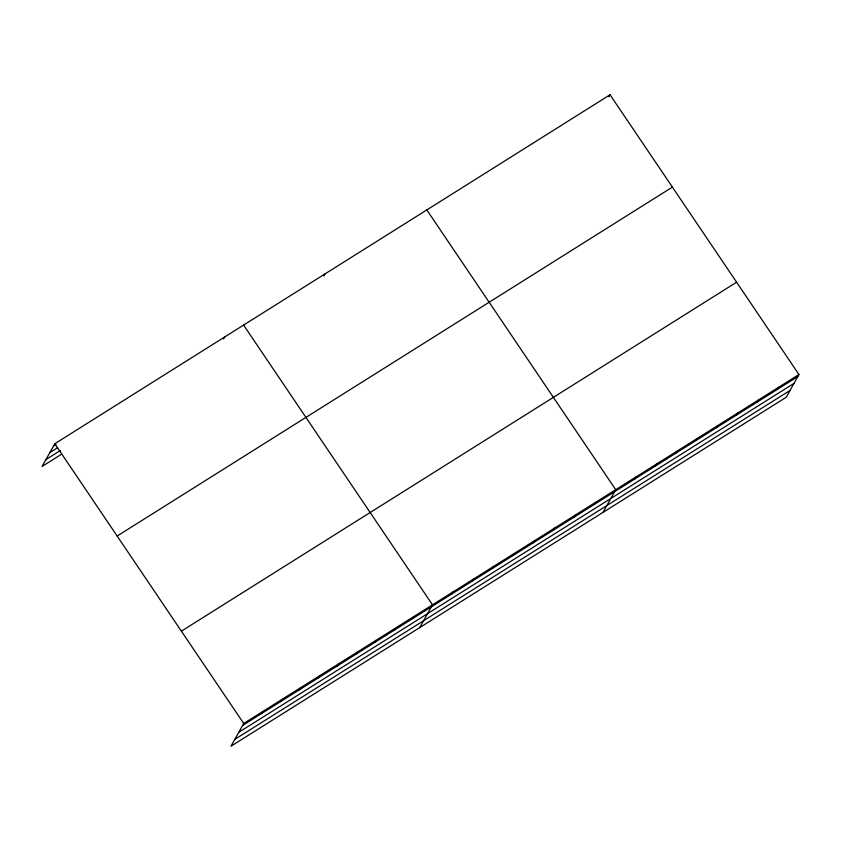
<?xml version="1.0" encoding="UTF-8"?>
<svg xmlns="http://www.w3.org/2000/svg" width="841" height="841" viewBox="0 0 841 841"><rect width="100%" height="100%" fill="white"/><g stroke="black" fill="none" stroke-linecap="round" stroke-linejoin="round"><path stroke-width="1.26" d="M798.95 374.529L243.722 723.47L230.96 746.219L786.188 397.267L798.95 374.529L610.04 94.781L54.812 443.733L42.05 466.471L60.93 454.603M223.59 338.955L224.715 336.947M323.901 275.922L325.025 273.903M261.467 713.62L262.602 711.612M608.916 96.789L610.04 94.781M280.347 701.751L281.472 699.744M299.228 689.893L300.353 687.885M318.108 678.025L319.233 676.017M336.978 666.167L338.114 664.148M355.859 654.298L356.983 652.29M374.739 642.429L375.864 640.422M393.62 630.571L394.744 628.563M412.489 618.703L413.625 616.695M419.733 627.575L432.495 604.837L243.596 325.089M451.733 594.051L452.857 592.043M472.085 581.257L473.22 579.239M492.448 568.453L493.572 566.445M512.8 555.659L513.935 553.651M533.162 542.865L534.287 540.858M553.525 530.072L554.65 528.064M573.877 517.278L575.002 515.27M594.24 504.484L595.365 502.476M602.965 512.421L615.728 489.683L426.818 209.935M634.955 478.897L636.08 476.889M655.318 466.103L656.443 464.095M675.67 453.31L676.795 451.302M696.033 440.516L697.157 438.497M716.385 427.712L717.52 425.704M736.748 414.918L737.872 412.91M757.11 402.124L758.235 400.116M777.462 389.33L778.587 387.323M53.687 445.741L55.905 444.342M49.85 452.584L57.619 447.696M45.887 459.628L60.321 450.555M117.151 536.043L672.38 187.101M181.383 631.16L736.611 282.208M242.597 725.478L797.825 376.537M238.749 732.322L793.988 383.38M234.797 739.376L790.025 390.434M54.812 443.733L243.722 723.47"/></g></svg>
